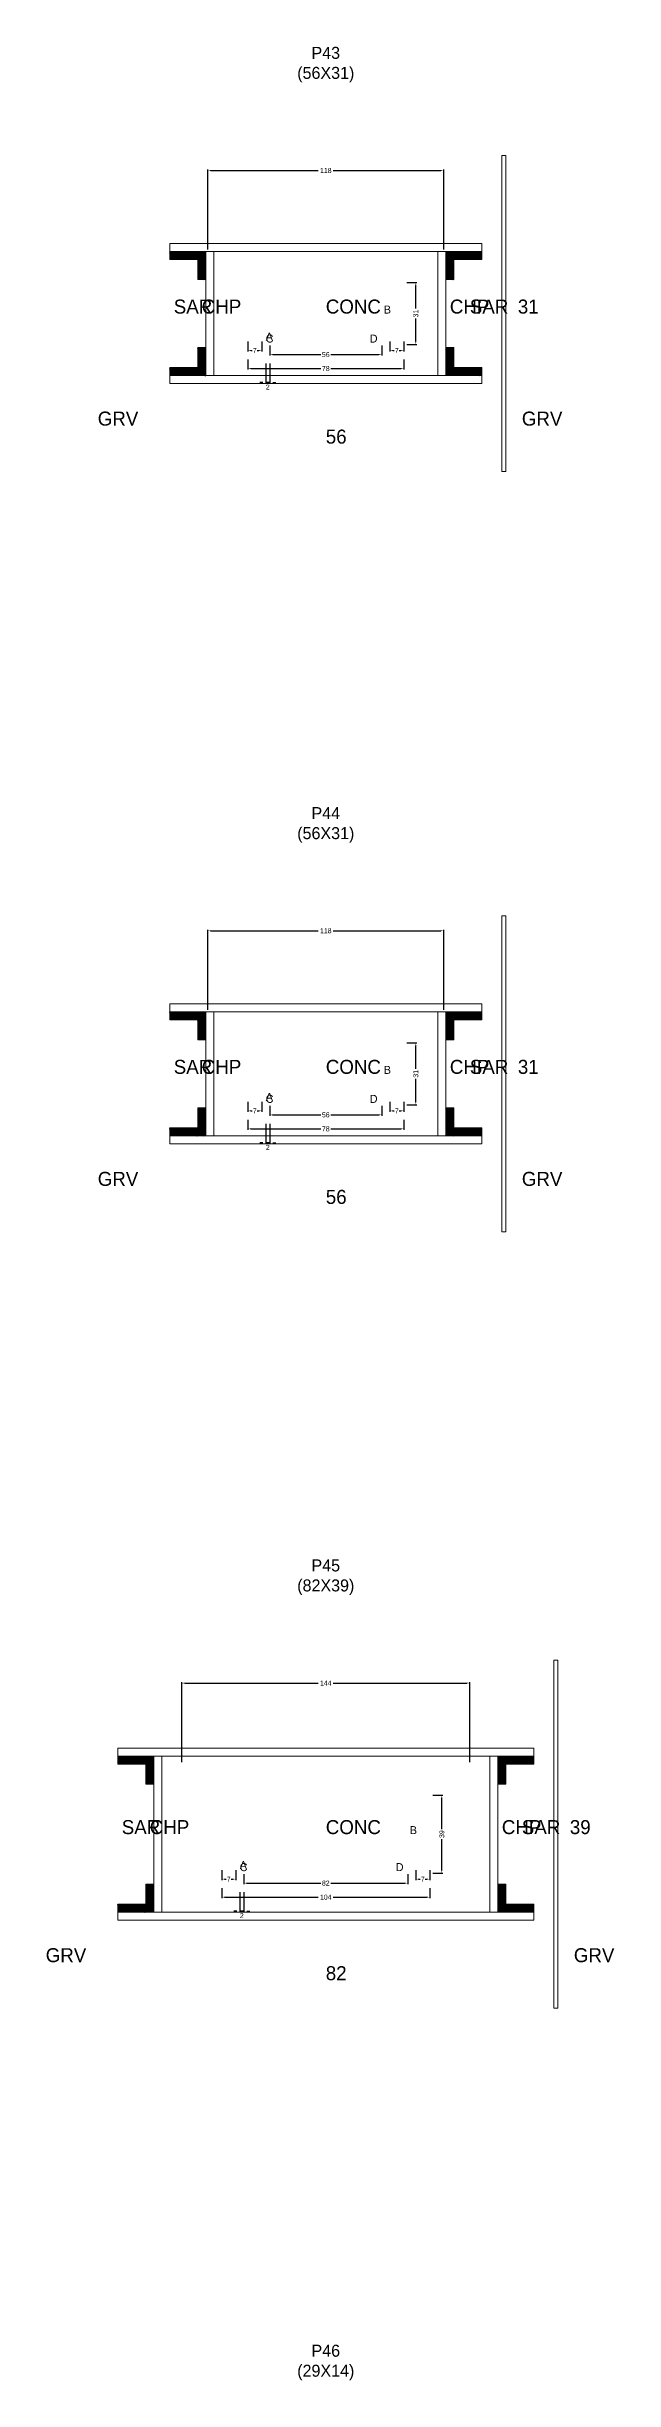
# Model space of a CAD drawing. Header units: centimetres. Extents: x -10500 to 4121, y -45226 to 295.
# Drawn here: x -140 to 144, y -2413 to -1247 of the extents above; entities that cross this region are included whole.
import ezdxf

# ---------------------------------------------------------------- set-up
doc = ezdxf.new("R2010")
doc.units = ezdxf.units.CM
for name, color, linetype in [('COTA', 241, 'Continuous'), ('Hachura', 251, 'Continuous'), ('NOMENCLATURA', 7, 'Continuous'), ('SARRAFO', 251, 'Continuous'), ('Texto Seção', 7, 'Continuous')]:
    doc.layers.add(name, color=color, linetype=linetype)
doc.dimstyles.new('cotax2', dxfattribs={"dimtxt": 2.5, "dimasz": 1.5, "dimexe": 0.5, "dimexo": 0.5, "dimgap": 0.5, "dimtad": 1, "dimcen": 2.5, "dimazin": 3, "dimtfac": 1, "dimtmove": 0, "dimatfit": 3})

# ---------------------------------------------------------------- blocks, each defined once
blk = doc.blocks.new('_CLOSEDFILLED')
at = {"color": 0, "linetype": 'BYBLOCK'}
blk.add_solid([(-1, 0.16), (0, 0), (-1, -0.16)], dxfattribs=at)
blk = doc.blocks.new('*D118')
for p, q in [((-39, -1403), (-39, -1408)), ((-37.5, -1407.5), (-2.5, -1407.5)), ((2.5, -1407.5), (37.5, -1407.5)), ((39, -1403), (39, -1408))]:
    blk.add_line(p, q)
at = {"layer": 'Defpoints'}
for p in [(-39, -1402.5), (-39, -1407.5), (39, -1402.5)]:
    blk.add_point(p, dxfattribs=at)
at = {"layer": 'COTA', "xscale": 1.5, "yscale": 1.5, "rotation": 180}
blk.add_blockref('_CLOSEDFILLED', (-39, -1407.5), dxfattribs=at)
at = {"layer": 'COTA', "xscale": 1.5, "yscale": 1.5}
blk.add_blockref('_CLOSEDFILLED', (39, -1407.5), dxfattribs=at)
at = {"layer": 'COTA', "insert": (0, -1407.5), "char_height": 2.5, "attachment_point": 5}
blk.add_mtext('78', dxfattribs=at)
blk = doc.blocks.new('*D119')
for p, q in [((-28, -1396), (-28, -1401)), ((28, -1396), (28, -1401)), ((-26.5, -1400.5), (-2.5, -1400.5)), ((2.5, -1400.5), (26.5, -1400.5))]:
    blk.add_line(p, q)
at = {"layer": 'Defpoints'}
for p in [(-28, -1395.5), (28, -1395.5), (-28, -1400.5)]:
    blk.add_point(p, dxfattribs=at)
at = {"layer": 'COTA', "xscale": 1.5, "yscale": 1.5, "rotation": 180}
blk.add_blockref('_CLOSEDFILLED', (-28, -1400.5), dxfattribs=at)
at = {"layer": 'COTA', "xscale": 1.5, "yscale": 1.5}
blk.add_blockref('_CLOSEDFILLED', (28, -1400.5), dxfattribs=at)
at = {"layer": 'COTA', "insert": (0, -1400.5), "char_height": 2.5, "attachment_point": 5}
blk.add_mtext('56', dxfattribs=at)
blk = doc.blocks.new('*D120')
for p, q in [((40.5, -1364.5), (45.5, -1364.5)), ((45, -1377.5), (45, -1366)), ((45, -1394), (45, -1382.5)), ((40.5, -1395.5), (45.5, -1395.5))]:
    blk.add_line(p, q)
at = {"layer": 'Defpoints'}
for p in [(40, -1364.5), (40, -1395.5), (45, -1395.5)]:
    blk.add_point(p, dxfattribs=at)
at = {"layer": 'COTA', "xscale": 1.5, "yscale": 1.5}
for p, rotation in [((45, -1364.5), 90), ((45, -1395.5), 270)]:
    blk.add_blockref('_CLOSEDFILLED', p, dxfattribs=dict(at, rotation=rotation))
at = {"layer": 'COTA', "insert": (45, -1380), "char_height": 2.5, "attachment_point": 5, "rotation": 90}
blk.add_mtext('31', dxfattribs=at)
blk = doc.blocks.new('*D121')
for p, q in [((-39, -1394), (-39, -1399)), ((-37.5, -1398.5), (-36.75, -1398.5)), ((-34.25, -1398.5), (-33.5, -1398.5)), ((-32, -1394), (-32, -1399))]:
    blk.add_line(p, q)
at = {"layer": 'Defpoints'}
for p in [(-39, -1393.5), (-39, -1398.5), (-32, -1393.5)]:
    blk.add_point(p, dxfattribs=at)
at = {"layer": 'COTA', "xscale": 1.5, "yscale": 1.5, "rotation": 180}
blk.add_blockref('_CLOSEDFILLED', (-39, -1398.5), dxfattribs=at)
at = {"layer": 'COTA', "xscale": 1.5, "yscale": 1.5}
blk.add_blockref('_CLOSEDFILLED', (-32, -1398.5), dxfattribs=at)
at = {"layer": 'COTA', "insert": (-35.5, -1398.5), "char_height": 2.5, "attachment_point": 5}
blk.add_mtext('7', dxfattribs=at)
blk = doc.blocks.new('*D122')
for p, q in [((32, -1394), (32, -1399)), ((33.5, -1398.5), (34.25, -1398.5)), ((36.75, -1398.5), (37.5, -1398.5)), ((39, -1394), (39, -1399))]:
    blk.add_line(p, q)
at = {"layer": 'Defpoints'}
for p in [(32, -1393.5), (32, -1398.5), (39, -1393.5)]:
    blk.add_point(p, dxfattribs=at)
at = {"layer": 'COTA', "xscale": 1.5, "yscale": 1.5, "rotation": 180}
blk.add_blockref('_CLOSEDFILLED', (32, -1398.5), dxfattribs=at)
at = {"layer": 'COTA', "xscale": 1.5, "yscale": 1.5}
blk.add_blockref('_CLOSEDFILLED', (39, -1398.5), dxfattribs=at)
at = {"layer": 'COTA', "insert": (35.5, -1398.5), "char_height": 2.5, "attachment_point": 5}
blk.add_mtext('7', dxfattribs=at)
blk = doc.blocks.new('*D123')
for p, q in [((-59, -1348), (-59, -1308)), ((-57.5, -1308.5), (-3.75, -1308.5)), ((3.75, -1308.5), (57.5, -1308.5)), ((59, -1348), (59, -1308))]:
    blk.add_line(p, q)
at = {"layer": 'Defpoints'}
for p in [(-59, -1308.5), (-59, -1348.5), (59, -1348.5)]:
    blk.add_point(p, dxfattribs=at)
at = {"layer": 'COTA', "xscale": 1.5, "yscale": 1.5, "rotation": 180}
blk.add_blockref('_CLOSEDFILLED', (-59, -1308.5), dxfattribs=at)
at = {"layer": 'COTA', "xscale": 1.5, "yscale": 1.5}
blk.add_blockref('_CLOSEDFILLED', (59, -1308.5), dxfattribs=at)
at = {"layer": 'COTA', "insert": (0, -1308.5), "char_height": 2.5, "attachment_point": 5}
blk.add_mtext('118', dxfattribs=at)
blk = doc.blocks.new('*D144')
for p, q in [((-39, -1783), (-39, -1788)), ((39, -1783), (39, -1788)), ((-37.5, -1787.5), (-2.5, -1787.5)), ((2.5, -1787.5), (37.5, -1787.5))]:
    blk.add_line(p, q)
at = {"layer": 'Defpoints'}
for p in [(-39, -1782.5), (39, -1782.5), (-39, -1787.5)]:
    blk.add_point(p, dxfattribs=at)
at = {"layer": 'COTA', "xscale": 1.5, "yscale": 1.5, "rotation": 180}
blk.add_blockref('_CLOSEDFILLED', (-39, -1787.5), dxfattribs=at)
at = {"layer": 'COTA', "xscale": 1.5, "yscale": 1.5}
blk.add_blockref('_CLOSEDFILLED', (39, -1787.5), dxfattribs=at)
at = {"layer": 'COTA', "insert": (0, -1787.5), "char_height": 2.5, "attachment_point": 5}
blk.add_mtext('78', dxfattribs=at)
blk = doc.blocks.new('*D145')
for p, q in [((-28, -1776), (-28, -1781)), ((-26.5, -1780.5), (-2.5, -1780.5)), ((2.5, -1780.5), (26.5, -1780.5)), ((28, -1776), (28, -1781))]:
    blk.add_line(p, q)
at = {"layer": 'Defpoints'}
for p in [(-28, -1775.5), (-28, -1780.5), (28, -1775.5)]:
    blk.add_point(p, dxfattribs=at)
at = {"layer": 'COTA', "xscale": 1.5, "yscale": 1.5, "rotation": 180}
blk.add_blockref('_CLOSEDFILLED', (-28, -1780.5), dxfattribs=at)
at = {"layer": 'COTA', "xscale": 1.5, "yscale": 1.5}
blk.add_blockref('_CLOSEDFILLED', (28, -1780.5), dxfattribs=at)
at = {"layer": 'COTA', "insert": (0, -1780.5), "char_height": 2.5, "attachment_point": 5}
blk.add_mtext('56', dxfattribs=at)
blk = doc.blocks.new('*D146')
for p, q in [((40.5, -1744.5), (45.5, -1744.5)), ((45, -1757.5), (45, -1746)), ((45, -1774), (45, -1762.5)), ((40.5, -1775.5), (45.5, -1775.5))]:
    blk.add_line(p, q)
at = {"layer": 'Defpoints'}
for p in [(40, -1744.5), (40, -1775.5), (45, -1775.5)]:
    blk.add_point(p, dxfattribs=at)
at = {"layer": 'COTA', "xscale": 1.5, "yscale": 1.5}
for p, rotation in [((45, -1744.5), 90), ((45, -1775.5), 270)]:
    blk.add_blockref('_CLOSEDFILLED', p, dxfattribs=dict(at, rotation=rotation))
at = {"layer": 'COTA', "insert": (45, -1760), "char_height": 2.5, "attachment_point": 5, "rotation": 90}
blk.add_mtext('31', dxfattribs=at)
blk = doc.blocks.new('*D147')
for p, q in [((-39, -1774), (-39, -1779)), ((-37.5, -1778.5), (-36.75, -1778.5)), ((-34.25, -1778.5), (-33.5, -1778.5)), ((-32, -1774), (-32, -1779))]:
    blk.add_line(p, q)
at = {"layer": 'Defpoints'}
for p in [(-39, -1773.5), (-39, -1778.5), (-32, -1773.5)]:
    blk.add_point(p, dxfattribs=at)
at = {"layer": 'COTA', "xscale": 1.5, "yscale": 1.5, "rotation": 180}
blk.add_blockref('_CLOSEDFILLED', (-39, -1778.5), dxfattribs=at)
at = {"layer": 'COTA', "xscale": 1.5, "yscale": 1.5}
blk.add_blockref('_CLOSEDFILLED', (-32, -1778.5), dxfattribs=at)
at = {"layer": 'COTA', "insert": (-35.5, -1778.5), "char_height": 2.5, "attachment_point": 5}
blk.add_mtext('7', dxfattribs=at)
blk = doc.blocks.new('*D148')
for p, q in [((32, -1774), (32, -1779)), ((33.5, -1778.5), (34.25, -1778.5)), ((36.75, -1778.5), (37.5, -1778.5)), ((39, -1774), (39, -1779))]:
    blk.add_line(p, q)
at = {"layer": 'Defpoints'}
for p in [(32, -1773.5), (32, -1778.5), (39, -1773.5)]:
    blk.add_point(p, dxfattribs=at)
at = {"layer": 'COTA', "xscale": 1.5, "yscale": 1.5, "rotation": 180}
blk.add_blockref('_CLOSEDFILLED', (32, -1778.5), dxfattribs=at)
at = {"layer": 'COTA', "xscale": 1.5, "yscale": 1.5}
blk.add_blockref('_CLOSEDFILLED', (39, -1778.5), dxfattribs=at)
at = {"layer": 'COTA', "insert": (35.5, -1778.5), "char_height": 2.5, "attachment_point": 5}
blk.add_mtext('7', dxfattribs=at)
blk = doc.blocks.new('*D149')
for p, q in [((-59, -1728), (-59, -1688)), ((-57.5, -1688.5), (-3.75, -1688.5)), ((3.75, -1688.5), (57.5, -1688.5)), ((59, -1728), (59, -1688))]:
    blk.add_line(p, q)
at = {"layer": 'Defpoints'}
for p in [(-59, -1688.5), (-59, -1728.5), (59, -1728.5)]:
    blk.add_point(p, dxfattribs=at)
at = {"layer": 'COTA', "xscale": 1.5, "yscale": 1.5, "rotation": 180}
blk.add_blockref('_CLOSEDFILLED', (-59, -1688.5), dxfattribs=at)
at = {"layer": 'COTA', "xscale": 1.5, "yscale": 1.5}
blk.add_blockref('_CLOSEDFILLED', (59, -1688.5), dxfattribs=at)
at = {"layer": 'COTA', "insert": (0, -1688.5), "char_height": 2.5, "attachment_point": 5}
blk.add_mtext('118', dxfattribs=at)
blk = doc.blocks.new('*D170')
for p, q in [((-52, -2167), (-52, -2172)), ((52, -2167), (52, -2172)), ((-50.5, -2171.5), (-3.75, -2171.5)), ((3.75, -2171.5), (50.5, -2171.5))]:
    blk.add_line(p, q)
at = {"layer": 'Defpoints'}
for p in [(-52, -2166.5), (52, -2166.5), (-52, -2171.5)]:
    blk.add_point(p, dxfattribs=at)
at = {"layer": 'COTA', "xscale": 1.5, "yscale": 1.5, "rotation": 180}
blk.add_blockref('_CLOSEDFILLED', (-52, -2171.5), dxfattribs=at)
at = {"layer": 'COTA', "xscale": 1.5, "yscale": 1.5}
blk.add_blockref('_CLOSEDFILLED', (52, -2171.5), dxfattribs=at)
at = {"layer": 'COTA', "insert": (0, -2171.5), "char_height": 2.5, "attachment_point": 5}
blk.add_mtext('104', dxfattribs=at)
blk = doc.blocks.new('*D171')
for p, q in [((-41, -2160), (-41, -2165)), ((-39.5, -2164.5), (-2.5, -2164.5)), ((2.5, -2164.5), (39.5, -2164.5)), ((41, -2160), (41, -2165))]:
    blk.add_line(p, q)
at = {"layer": 'Defpoints'}
for p in [(-41, -2159.5), (-41, -2164.5), (41, -2159.5)]:
    blk.add_point(p, dxfattribs=at)
at = {"layer": 'COTA', "xscale": 1.5, "yscale": 1.5, "rotation": 180}
blk.add_blockref('_CLOSEDFILLED', (-41, -2164.5), dxfattribs=at)
at = {"layer": 'COTA', "xscale": 1.5, "yscale": 1.5}
blk.add_blockref('_CLOSEDFILLED', (41, -2164.5), dxfattribs=at)
at = {"layer": 'COTA', "insert": (0, -2164.5), "char_height": 2.5, "attachment_point": 5}
blk.add_mtext('82', dxfattribs=at)
blk = doc.blocks.new('*D172')
for p, q in [((53.5, -2120.5), (58.5, -2120.5)), ((58, -2137.5), (58, -2122)), ((58, -2158), (58, -2142.5)), ((53.5, -2159.5), (58.5, -2159.5))]:
    blk.add_line(p, q)
at = {"layer": 'Defpoints'}
for p in [(53, -2120.5), (53, -2159.5), (58, -2159.5)]:
    blk.add_point(p, dxfattribs=at)
at = {"layer": 'COTA', "xscale": 1.5, "yscale": 1.5}
for p, rotation in [((58, -2120.5), 90), ((58, -2159.5), 270)]:
    blk.add_blockref('_CLOSEDFILLED', p, dxfattribs=dict(at, rotation=rotation))
at = {"layer": 'COTA', "insert": (58, -2140), "char_height": 2.5, "attachment_point": 5, "rotation": 90}
blk.add_mtext('39', dxfattribs=at)
blk = doc.blocks.new('*D173')
for p, q in [((-52, -2158), (-52, -2163)), ((-50.5, -2162.5), (-49.75, -2162.5)), ((-47.25, -2162.5), (-46.5, -2162.5)), ((-45, -2158), (-45, -2163))]:
    blk.add_line(p, q)
at = {"layer": 'Defpoints'}
for p in [(-52, -2157.5), (-45, -2157.5), (-52, -2162.5)]:
    blk.add_point(p, dxfattribs=at)
at = {"layer": 'COTA', "xscale": 1.5, "yscale": 1.5, "rotation": 180}
blk.add_blockref('_CLOSEDFILLED', (-52, -2162.5), dxfattribs=at)
at = {"layer": 'COTA', "xscale": 1.5, "yscale": 1.5}
blk.add_blockref('_CLOSEDFILLED', (-45, -2162.5), dxfattribs=at)
at = {"layer": 'COTA', "insert": (-48.5, -2162.5), "char_height": 2.5, "attachment_point": 5}
blk.add_mtext('7', dxfattribs=at)
blk = doc.blocks.new('*D174')
for p, q in [((45, -2158), (45, -2163)), ((46.5, -2162.5), (47.25, -2162.5)), ((49.75, -2162.5), (50.5, -2162.5)), ((52, -2158), (52, -2163))]:
    blk.add_line(p, q)
at = {"layer": 'Defpoints'}
for p in [(45, -2157.5), (52, -2157.5), (45, -2162.5)]:
    blk.add_point(p, dxfattribs=at)
at = {"layer": 'COTA', "xscale": 1.5, "yscale": 1.5, "rotation": 180}
blk.add_blockref('_CLOSEDFILLED', (45, -2162.5), dxfattribs=at)
at = {"layer": 'COTA', "xscale": 1.5, "yscale": 1.5}
blk.add_blockref('_CLOSEDFILLED', (52, -2162.5), dxfattribs=at)
at = {"layer": 'COTA', "insert": (48.5, -2162.5), "char_height": 2.5, "attachment_point": 5}
blk.add_mtext('7', dxfattribs=at)
blk = doc.blocks.new('*D175')
for p, q in [((-72, -2104), (-72, -2064)), ((-70.5, -2064.5), (-3.75, -2064.5)), ((3.75, -2064.5), (70.5, -2064.5)), ((72, -2104), (72, -2064))]:
    blk.add_line(p, q)
at = {"layer": 'Defpoints'}
for p in [(-72, -2064.5), (-72, -2104.5), (72, -2104.5)]:
    blk.add_point(p, dxfattribs=at)
at = {"layer": 'COTA', "xscale": 1.5, "yscale": 1.5, "rotation": 180}
blk.add_blockref('_CLOSEDFILLED', (-72, -2064.5), dxfattribs=at)
at = {"layer": 'COTA', "xscale": 1.5, "yscale": 1.5}
blk.add_blockref('_CLOSEDFILLED', (72, -2064.5), dxfattribs=at)
at = {"layer": 'COTA', "insert": (0, -2064.5), "char_height": 2.5, "attachment_point": 5}
blk.add_mtext('144', dxfattribs=at)

msp = doc.modelspace()

# ---------------------------------------------------------------- hatches: boundary and pattern name
at = {"layer": 'SARRAFO'}
h = msp.add_hatch(dxfattribs=at)
h.set_pattern_fill('SOLID', scale=2)
h.paths.add_polyline_path([(-78, -1353), (-64, -1353), (-64, -1349), (-78, -1349)])
h = msp.add_hatch(dxfattribs=at)
h.set_pattern_fill('SOLID', scale=2)
h.paths.add_polyline_path([(-64, -1363), (-60, -1363), (-60, -1349), (-64, -1349)])
h = msp.add_hatch(dxfattribs=at)
h.set_pattern_fill('SOLID', scale=2)
h.paths.add_polyline_path([(60, -1363), (64, -1363), (64, -1349), (60, -1349)])
h = msp.add_hatch(dxfattribs=at)
h.set_pattern_fill('SOLID', scale=2)
h.paths.add_polyline_path([(64, -1353), (78, -1353), (78, -1349), (64, -1349)])
h = msp.add_hatch(dxfattribs=at)
h.set_pattern_fill('SOLID', scale=2)
h.paths.add_polyline_path([(-64, -1411), (-60, -1411), (-60, -1397), (-64, -1397)])
h = msp.add_hatch(dxfattribs=at)
h.set_pattern_fill('SOLID', scale=2)
h.paths.add_polyline_path([(60, -1411), (64, -1411), (64, -1397), (60, -1397)])
h = msp.add_hatch(dxfattribs=at)
h.set_pattern_fill('SOLID', scale=2)
h.paths.add_polyline_path([(-78, -1411), (-64, -1411), (-64, -1407), (-78, -1407)])
h = msp.add_hatch(dxfattribs=at)
h.set_pattern_fill('SOLID', scale=2)
h.paths.add_polyline_path([(64, -1411), (78, -1411), (78, -1407), (64, -1407)])
h = msp.add_hatch(dxfattribs=at)
h.set_pattern_fill('SOLID', scale=2)
h.paths.add_polyline_path([(-78, -1733), (-64, -1733), (-64, -1729), (-78, -1729)])
h = msp.add_hatch(dxfattribs=at)
h.set_pattern_fill('SOLID', scale=2)
h.paths.add_polyline_path([(-64, -1743), (-60, -1743), (-60, -1729), (-64, -1729)])
h = msp.add_hatch(dxfattribs=at)
h.set_pattern_fill('SOLID', scale=2)
h.paths.add_polyline_path([(60, -1743), (64, -1743), (64, -1729), (60, -1729)])
h = msp.add_hatch(dxfattribs=at)
h.set_pattern_fill('SOLID', scale=2)
h.paths.add_polyline_path([(64, -1733), (78, -1733), (78, -1729), (64, -1729)])
h = msp.add_hatch(dxfattribs=at)
h.set_pattern_fill('SOLID', scale=2)
h.paths.add_polyline_path([(-64, -1791), (-60, -1791), (-60, -1777), (-64, -1777)])
h = msp.add_hatch(dxfattribs=at)
h.set_pattern_fill('SOLID', scale=2)
h.paths.add_polyline_path([(60, -1791), (64, -1791), (64, -1777), (60, -1777)])
h = msp.add_hatch(dxfattribs=at)
h.set_pattern_fill('SOLID', scale=2)
h.paths.add_polyline_path([(-78, -1791), (-64, -1791), (-64, -1787), (-78, -1787)])
h = msp.add_hatch(dxfattribs=at)
h.set_pattern_fill('SOLID', scale=2)
h.paths.add_polyline_path([(64, -1791), (78, -1791), (78, -1787), (64, -1787)])
h = msp.add_hatch(dxfattribs=at)
h.set_pattern_fill('SOLID', scale=2)
h.paths.add_polyline_path([(-104, -2105), (-90, -2105), (-90, -2101), (-104, -2101)])
h = msp.add_hatch(dxfattribs=at)
h.set_pattern_fill('SOLID', scale=2)
h.paths.add_polyline_path([(-90, -2115), (-86, -2115), (-86, -2101), (-90, -2101)])
h = msp.add_hatch(dxfattribs=at)
h.set_pattern_fill('SOLID', scale=2)
h.paths.add_polyline_path([(86, -2115), (90, -2115), (90, -2101), (86, -2101)])
h = msp.add_hatch(dxfattribs=at)
h.set_pattern_fill('SOLID', scale=2)
h.paths.add_polyline_path([(90, -2105), (104, -2105), (104, -2101), (90, -2101)])
h = msp.add_hatch(dxfattribs=at)
h.set_pattern_fill('SOLID', scale=2)
h.paths.add_polyline_path([(-90, -2179), (-86, -2179), (-86, -2165), (-90, -2165)])
h = msp.add_hatch(dxfattribs=at)
h.set_pattern_fill('SOLID', scale=2)
h.paths.add_polyline_path([(86, -2179), (90, -2179), (90, -2165), (86, -2165)])
h = msp.add_hatch(dxfattribs=at)
h.set_pattern_fill('SOLID', scale=2)
h.paths.add_polyline_path([(-104, -2179), (-90, -2179), (-90, -2175), (-104, -2175)])
h = msp.add_hatch(dxfattribs=at)
h.set_pattern_fill('SOLID', scale=2)
h.paths.add_polyline_path([(90, -2179), (104, -2179), (104, -2175), (90, -2175)])

# ---------------------------------------------------------------- linework, layer by layer
at = {"layer": 'Hachura', "lineweight": 13}
for points in [[(88, -1459), (90, -1459), (90, -1301), (88, -1301)], [(88, -1839), (90, -1839), (90, -1681), (88, -1681)], [(114, -2227), (116, -2227), (116, -2053), (114, -2053)]]:
    msp.add_lwpolyline(points, close=True, dxfattribs=at)
at = {"layer": 'Hachura', "lineweight": 18}
for points in [[(-78, -1349), (78, -1349), (78, -1345), (-78, -1345)], [(-60, -1411), (-56, -1411), (-56, -1349), (-60, -1349)], [(56, -1411), (60, -1411), (60, -1349), (56, -1349)], [(-78, -1415), (78, -1415), (78, -1411), (-78, -1411)], [(-78, -1729), (78, -1729), (78, -1725), (-78, -1725)], [(-60, -1791), (-56, -1791), (-56, -1729), (-60, -1729)], [(56, -1791), (60, -1791), (60, -1729), (56, -1729)], [(-78, -1795), (78, -1795), (78, -1791), (-78, -1791)], [(-104, -2101), (104, -2101), (104, -2097), (-104, -2097)], [(-86, -2179), (-82, -2179), (-82, -2101), (-86, -2101)], [(82, -2179), (86, -2179), (86, -2101), (82, -2101)], [(-104, -2183), (104, -2183), (104, -2179), (-104, -2179)]]:
    msp.add_lwpolyline(points, close=True, dxfattribs=at)
at = {"layer": 'SARRAFO', "lineweight": 13}
for points in [[(-78, -1353), (-64, -1353), (-64, -1349), (-78, -1349)], [(-64, -1363), (-60, -1363), (-60, -1349), (-64, -1349)], [(60, -1363), (64, -1363), (64, -1349), (60, -1349)], [(64, -1353), (78, -1353), (78, -1349), (64, -1349)], [(-64, -1411), (-60, -1411), (-60, -1397), (-64, -1397)], [(60, -1411), (64, -1411), (64, -1397), (60, -1397)], [(-78, -1411), (-64, -1411), (-64, -1407), (-78, -1407)], [(64, -1411), (78, -1411), (78, -1407), (64, -1407)], [(-78, -1733), (-64, -1733), (-64, -1729), (-78, -1729)], [(-64, -1743), (-60, -1743), (-60, -1729), (-64, -1729)], [(60, -1743), (64, -1743), (64, -1729), (60, -1729)], [(64, -1733), (78, -1733), (78, -1729), (64, -1729)], [(-64, -1791), (-60, -1791), (-60, -1777), (-64, -1777)], [(60, -1791), (64, -1791), (64, -1777), (60, -1777)], [(-78, -1791), (-64, -1791), (-64, -1787), (-78, -1787)], [(64, -1791), (78, -1791), (78, -1787), (64, -1787)], [(-104, -2105), (-90, -2105), (-90, -2101), (-104, -2101)], [(-90, -2115), (-86, -2115), (-86, -2101), (-90, -2101)], [(86, -2115), (90, -2115), (90, -2101), (86, -2101)], [(90, -2105), (104, -2105), (104, -2101), (90, -2101)], [(-90, -2179), (-86, -2179), (-86, -2165), (-90, -2165)], [(86, -2179), (90, -2179), (90, -2165), (86, -2165)], [(-104, -2179), (-90, -2179), (-90, -2175), (-104, -2175)], [(90, -2179), (104, -2179), (104, -2175), (90, -2175)]]:
    msp.add_lwpolyline(points, close=True, dxfattribs=at)

# ---------------------------------------------------------------- texts
at = {"layer": 'NOMENCLATURA'}
for s, p in [('B', (29, -1380)), ('A', (-30, -1393.5)), ('C', (-30, -1394.5)), ('D', (22, -1394.5)), ('B', (29, -1760)), ('A', (-30, -1773.5)), ('C', (-30, -1774.5)), ('D', (22, -1774.5)), ('B', (42, -2140)), ('A', (-43, -2157.5)), ('C', (-43, -2158.5)), ('D', (35, -2158.5))]:
    msp.add_text(s, height=4, dxfattribs=at).set_placement(p)
at = {"layer": 'NOMENCLATURA', "char_height": 6, "attachment_point": 8}
for s, insert in [('P43\\P(56X31)', (0, -1264.5)), ('P44\\P(56X31)', (0, -1644.5)), ('P45\\P(82X39)', (0, -2020.5)), ('P46\\P(29X14)', (0, -2413))]:
    msp.add_mtext(s, dxfattribs=dict(at, insert=insert))
at = {"layer": 'Texto Seção'}
for s, p in [('SAR', (-76, -1380)), ('CHP', (-62, -1380)), ('CONC', (0, -1380)), ('CHP', (62, -1380)), ('SAR', (72, -1380)), ('31', (96, -1380)), ('GRV', (-114, -1436)), ('GRV', (98, -1436)), ('56', (0, -1445)), ('SAR', (-76, -1760)), ('CHP', (-62, -1760)), ('CONC', (0, -1760)), ('CHP', (62, -1760)), ('SAR', (72, -1760)), ('31', (96, -1760)), ('GRV', (-114, -1816)), ('56', (0, -1825)), ('GRV', (98, -1816)), ('SAR', (-102, -2140)), ('CHP', (-88, -2140)), ('CONC', (0, -2140)), ('CHP', (88, -2140)), ('SAR', (98, -2140)), ('39', (122, -2140)), ('GRV', (-140, -2204)), ('GRV', (124, -2204)), ('82', (0, -2213))]:
    msp.add_text(s, height=7, dxfattribs=at).set_placement(p)

# ---------------------------------------------------------------- dimensions: what is measured, and where the dimension line sits
at = {"layer": 'COTA'}
for base, p1, p2, picture, middle in [((-59, -1308.5), (-59, -1348.5), (59, -1348.5), '*D123', (0, -1308.5)), ((-39, -1398.5), (-39, -1393.5), (-32, -1393.5), '*D121', (-35.5, -1398.5)), ((-28, -1400.5), (-28, -1395.5), (28, -1395.5), '*D119', (0, -1400.5)), ((32, -1398.5), (32, -1393.5), (39, -1393.5), '*D122', (35.5, -1398.5)), ((-39, -1407.5), (-39, -1402.5), (39, -1402.5), '*D118', (0, -1407.5)), ((-59, -1688.5), (-59, -1728.5), (59, -1728.5), '*D149', (0, -1688.5)), ((-39, -1778.5), (-39, -1773.5), (-32, -1773.5), '*D147', (-35.5, -1778.5)), ((-39, -1787.5), (-39, -1782.5), (39, -1782.5), '*D144', (0, -1787.5)), ((-28, -1780.5), (-28, -1775.5), (28, -1775.5), '*D145', (0, -1780.5)), ((32, -1778.5), (32, -1773.5), (39, -1773.5), '*D148', (35.5, -1778.5)), ((-72, -2064.5), (-72, -2104.5), (72, -2104.5), '*D175', (0, -2064.5)), ((-52, -2162.5), (-52, -2157.5), (-45, -2157.5), '*D173', (-48.5, -2162.5)), ((45, -2162.5), (45, -2157.5), (52, -2157.5), '*D174', (48.5, -2162.5)), ((-52, -2171.5), (-52, -2166.5), (52, -2166.5), '*D170', (0, -2171.5)), ((-41, -2164.5), (-41, -2159.5), (41, -2159.5), '*D171', (0, -2164.5))]:
    dim = msp.add_linear_dim(base=base, p1=p1, p2=p2, dimstyle='cotax2', dxfattribs=at)
    dim.commit()
    dim.dimension.update_dxf_attribs({"geometry": picture, "text_midpoint": middle})
for base, p1, p2, picture, middle in [((45, -1395.5), (40, -1395.5), (40, -1364.5), '*D120', (45, -1380)), ((45, -1775.5), (40, -1775.5), (40, -1744.5), '*D146', (45, -1760)), ((58, -2159.5), (53, -2159.5), (53, -2120.5), '*D172', (58, -2140))]:
    dim = msp.add_linear_dim(base=base, p1=p1, p2=p2, angle=90, dimstyle='cotax2', dxfattribs=at)
    dim.commit()
    dim.dimension.update_dxf_attribs({"geometry": picture, "text_midpoint": middle})
for base, p1, p2 in [((-28, -1414.5), (-28, -1404.5), (-30, -1404.5)), ((-28, -1794.5), (-28, -1784.5), (-30, -1784.5)), ((-41, -2178.5), (-41, -2168.5), (-43, -2168.5))]:
    msp.add_linear_dim(base=base, p1=p1, p2=p2, dimstyle='cotax2', dxfattribs=at).render()

doc.saveas('drawing.dxf')
